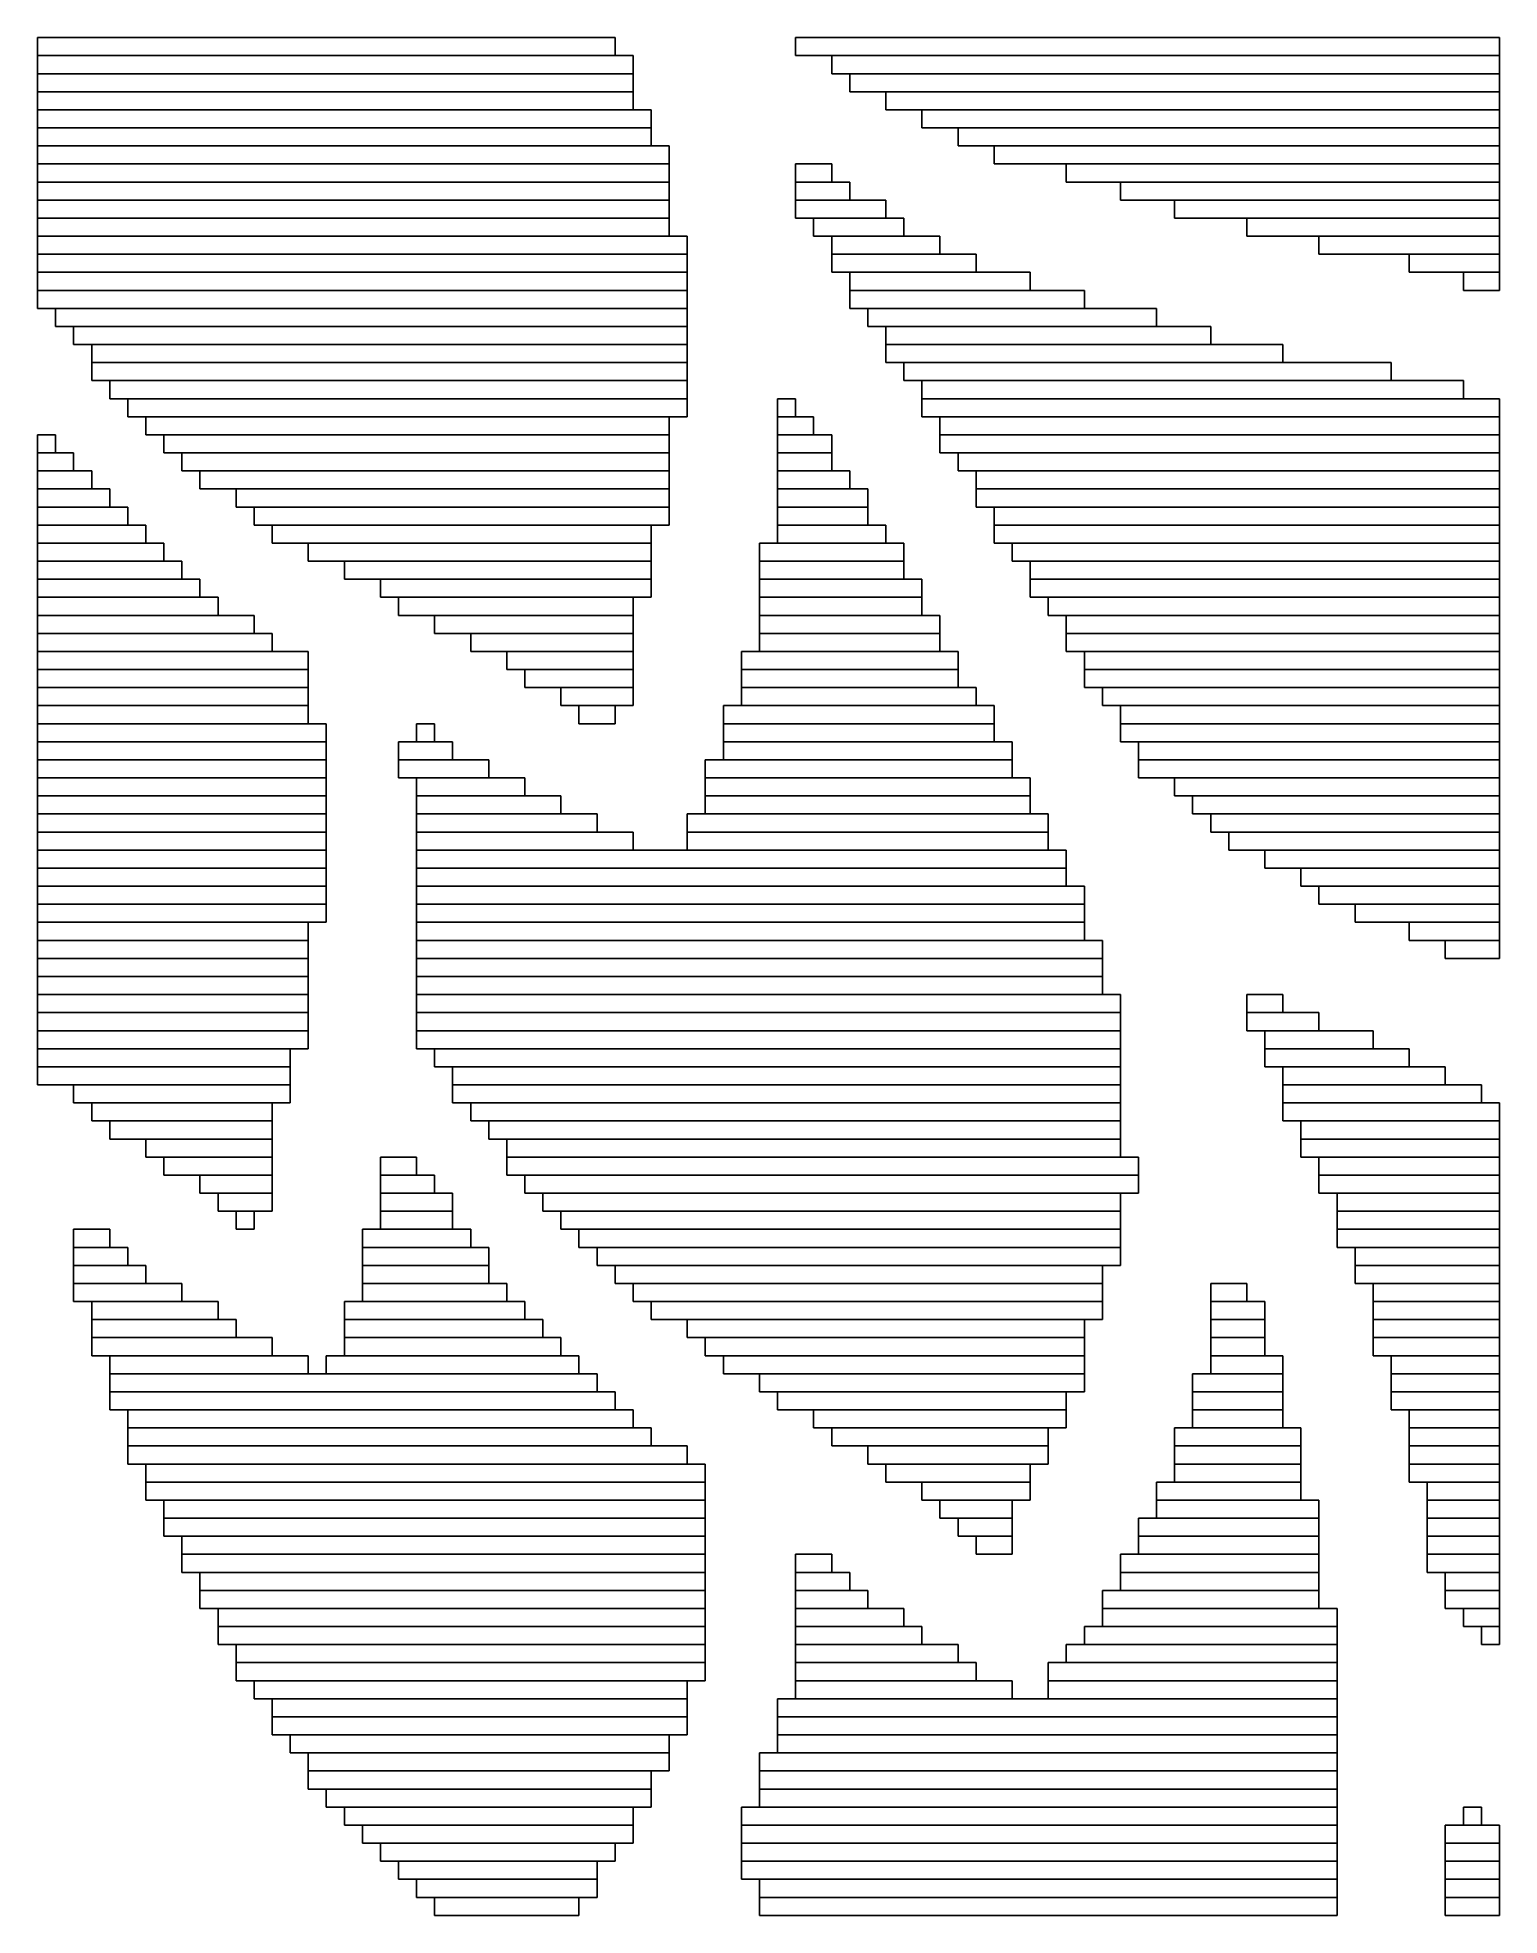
# Model space of a CAD drawing. Extents: x 471 to 552, y 460 to 564.
import ezdxf

# ---------------------------------------------------------------- set-up
doc = ezdxf.new("R2010")
doc.units = 0

msp = doc.modelspace()

# ---------------------------------------------------------------- linework, layer by layer
for p, q in [((471, 564), (503, 564)), ((471, 563), (471, 564)), ((503, 564), (503, 563)), ((513, 564), (552, 564)), ((513, 563), (513, 564)), ((552, 564), (552, 563)), ((503, 563), (471, 563)), ((471, 563), (504, 563)), ((471, 562), (471, 563)), ((504, 563), (504, 562)), ((552, 563), (513, 563)), ((515, 563), (552, 563)), ((515, 562), (515, 563)), ((552, 563), (552, 562)), ((504, 562), (471, 562)), ((471, 562), (504, 562)), ((471, 561), (471, 562)), ((504, 562), (504, 561)), ((552, 562), (515, 562)), ((516, 562), (552, 562)), ((516, 561), (516, 562)), ((552, 562), (552, 561)), ((504, 561), (471, 561)), ((471, 561), (504, 561)), ((471, 560), (471, 561)), ((504, 561), (504, 560)), ((552, 561), (516, 561)), ((518, 561), (552, 561)), ((518, 560), (518, 561)), ((552, 561), (552, 560)), ((504, 560), (471, 560)), ((471, 560), (505, 560)), ((471, 559), (471, 560)), ((505, 560), (505, 559)), ((552, 560), (518, 560)), ((520, 560), (552, 560)), ((520, 559), (520, 560)), ((552, 560), (552, 559)), ((505, 559), (471, 559)), ((471, 559), (505, 559)), ((471, 558), (471, 559)), ((505, 559), (505, 558)), ((552, 559), (520, 559)), ((522, 559), (552, 559)), ((522, 558), (522, 559)), ((552, 559), (552, 558)), ((505, 558), (471, 558)), ((471, 558), (506, 558)), ((471, 557), (471, 558)), ((506, 558), (506, 557)), ((552, 558), (522, 558)), ((524, 558), (552, 558)), ((524, 557), (524, 558)), ((552, 558), (552, 557)), ((506, 557), (471, 557)), ((471, 557), (506, 557)), ((471, 556), (471, 557)), ((506, 557), (506, 556)), ((513, 557), (515, 557)), ((513, 556), (513, 557)), ((515, 557), (515, 556)), ((552, 557), (524, 557)), ((528, 557), (552, 557)), ((528, 556), (528, 557)), ((552, 557), (552, 556)), ((506, 556), (471, 556)), ((471, 556), (506, 556)), ((471, 555), (471, 556)), ((506, 556), (506, 555)), ((515, 556), (513, 556)), ((513, 556), (516, 556)), ((513, 555), (513, 556)), ((516, 556), (516, 555)), ((552, 556), (528, 556)), ((531, 556), (552, 556)), ((531, 555), (531, 556)), ((552, 556), (552, 555)), ((506, 555), (471, 555)), ((471, 555), (506, 555)), ((471, 554), (471, 555)), ((506, 555), (506, 554)), ((516, 555), (513, 555)), ((513, 555), (518, 555)), ((513, 554), (513, 555)), ((518, 555), (518, 554)), ((552, 555), (531, 555)), ((534, 555), (552, 555)), ((534, 554), (534, 555)), ((552, 555), (552, 554)), ((506, 554), (471, 554)), ((471, 554), (506, 554)), ((471, 553), (471, 554)), ((506, 554), (506, 553)), ((518, 554), (513, 554)), ((514, 554), (519, 554)), ((514, 553), (514, 554)), ((519, 554), (519, 553)), ((552, 554), (534, 554)), ((538, 554), (552, 554)), ((538, 553), (538, 554)), ((552, 554), (552, 553)), ((506, 553), (471, 553)), ((471, 553), (507, 553)), ((471, 552), (471, 553)), ((507, 553), (507, 552)), ((519, 553), (514, 553)), ((515, 553), (521, 553)), ((515, 552), (515, 553)), ((521, 553), (521, 552)), ((552, 553), (538, 553)), ((542, 553), (552, 553)), ((542, 552), (542, 553)), ((552, 553), (552, 552)), ((507, 552), (471, 552)), ((471, 552), (507, 552)), ((471, 551), (471, 552)), ((507, 552), (507, 551)), ((521, 552), (515, 552)), ((515, 552), (523, 552)), ((515, 551), (515, 552)), ((523, 552), (523, 551)), ((552, 552), (542, 552)), ((547, 552), (552, 552)), ((547, 551), (547, 552)), ((552, 552), (552, 551)), ((507, 551), (471, 551)), ((471, 551), (507, 551)), ((471, 550), (471, 551)), ((507, 551), (507, 550)), ((523, 551), (515, 551)), ((516, 551), (526, 551)), ((516, 550), (516, 551)), ((526, 551), (526, 550)), ((552, 551), (547, 551)), ((550, 551), (552, 551)), ((550, 550), (550, 551)), ((552, 551), (552, 550)), ((507, 550), (471, 550)), ((471, 550), (507, 550)), ((471, 549), (471, 550)), ((507, 550), (507, 549)), ((526, 550), (516, 550)), ((516, 550), (529, 550)), ((516, 549), (516, 550)), ((529, 550), (529, 549)), ((552, 550), (550, 550)), ((507, 549), (471, 549)), ((472, 549), (507, 549)), ((472, 548), (472, 549)), ((507, 549), (507, 548)), ((529, 549), (516, 549)), ((517, 549), (533, 549)), ((517, 548), (517, 549)), ((533, 549), (533, 548)), ((507, 548), (472, 548)), ((473, 548), (507, 548)), ((473, 547), (473, 548)), ((507, 548), (507, 547)), ((533, 548), (517, 548)), ((518, 548), (536, 548)), ((518, 547), (518, 548)), ((536, 548), (536, 547)), ((507, 547), (473, 547)), ((474, 547), (507, 547)), ((474, 546), (474, 547)), ((507, 546), (474, 546)), ((474, 546), (507, 546)), ((474, 545), (474, 546)), ((507, 547), (507, 546)), ((507, 546), (507, 545)), ((536, 547), (518, 547)), ((518, 547), (540, 547)), ((518, 546), (518, 547)), ((540, 546), (518, 546)), ((519, 546), (546, 546)), ((519, 545), (519, 546)), ((540, 547), (540, 546)), ((546, 546), (546, 545)), ((507, 545), (474, 545)), ((475, 545), (507, 545)), ((475, 544), (475, 545)), ((507, 545), (507, 544)), ((546, 545), (519, 545)), ((520, 545), (550, 545)), ((520, 544), (520, 545)), ((550, 545), (550, 544)), ((507, 544), (475, 544)), ((476, 544), (507, 544)), ((476, 543), (476, 544)), ((507, 544), (507, 543)), ((512, 544), (513, 544)), ((512, 543), (512, 544)), ((513, 544), (513, 543)), ((550, 544), (520, 544)), ((520, 544), (552, 544)), ((520, 543), (520, 544)), ((552, 544), (552, 543)), ((507, 543), (476, 543)), ((477, 543), (506, 543)), ((477, 542), (477, 543)), ((506, 543), (506, 542)), ((513, 543), (512, 543)), ((512, 543), (514, 543)), ((512, 542), (512, 543)), ((514, 543), (514, 542)), ((552, 543), (520, 543)), ((521, 543), (552, 543)), ((521, 542), (521, 543)), ((552, 543), (552, 542)), ((471, 542), (472, 542)), ((471, 541), (471, 542)), ((472, 542), (472, 541)), ((506, 542), (477, 542)), ((478, 542), (506, 542)), ((478, 541), (478, 542)), ((506, 542), (506, 541)), ((514, 542), (512, 542)), ((512, 542), (515, 542)), ((512, 541), (512, 542)), ((515, 542), (515, 541)), ((552, 542), (521, 542)), ((521, 542), (552, 542)), ((521, 541), (521, 542)), ((552, 542), (552, 541)), ((472, 541), (471, 541)), ((471, 541), (473, 541)), ((471, 540), (471, 541)), ((473, 541), (473, 540)), ((506, 541), (478, 541)), ((479, 541), (506, 541)), ((479, 540), (479, 541)), ((506, 541), (506, 540)), ((515, 541), (512, 541)), ((512, 541), (515, 541)), ((512, 540), (512, 541)), ((515, 541), (515, 540)), ((552, 541), (521, 541)), ((522, 541), (552, 541)), ((522, 540), (522, 541)), ((552, 541), (552, 540)), ((473, 540), (471, 540)), ((471, 540), (474, 540)), ((471, 539), (471, 540)), ((474, 540), (474, 539)), ((506, 540), (479, 540)), ((480, 540), (506, 540)), ((480, 539), (480, 540)), ((506, 540), (506, 539)), ((515, 540), (512, 540)), ((512, 540), (516, 540)), ((512, 539), (512, 540)), ((516, 540), (516, 539)), ((552, 540), (522, 540)), ((523, 540), (552, 540)), ((523, 539), (523, 540)), ((552, 540), (552, 539)), ((474, 539), (471, 539)), ((471, 539), (475, 539)), ((471, 538), (471, 539)), ((475, 539), (475, 538)), ((506, 539), (480, 539)), ((482, 539), (506, 539)), ((482, 538), (482, 539)), ((506, 539), (506, 538)), ((516, 539), (512, 539)), ((512, 539), (517, 539)), ((512, 538), (512, 539)), ((517, 539), (517, 538)), ((552, 539), (523, 539)), ((523, 539), (552, 539)), ((523, 538), (523, 539)), ((552, 539), (552, 538)), ((475, 538), (471, 538)), ((471, 538), (476, 538)), ((471, 537), (471, 538)), ((476, 538), (476, 537)), ((506, 538), (482, 538)), ((483, 538), (506, 538)), ((483, 537), (483, 538)), ((506, 538), (506, 537)), ((517, 538), (512, 538)), ((512, 538), (517, 538)), ((512, 537), (512, 538)), ((517, 538), (517, 537)), ((552, 538), (523, 538)), ((524, 538), (552, 538)), ((524, 537), (524, 538)), ((552, 538), (552, 537)), ((476, 537), (471, 537)), ((471, 537), (477, 537)), ((471, 536), (471, 537)), ((477, 537), (477, 536)), ((506, 537), (483, 537)), ((484, 537), (505, 537)), ((484, 536), (484, 537)), ((505, 537), (505, 536)), ((517, 537), (512, 537)), ((512, 537), (518, 537)), ((512, 536), (512, 537)), ((518, 537), (518, 536)), ((552, 537), (524, 537)), ((524, 537), (552, 537)), ((524, 536), (524, 537)), ((552, 537), (552, 536)), ((477, 536), (471, 536)), ((471, 536), (478, 536)), ((471, 535), (471, 536)), ((478, 536), (478, 535)), ((505, 536), (484, 536)), ((486, 536), (505, 536)), ((486, 535), (486, 536)), ((505, 536), (505, 535)), ((511, 536), (519, 536)), ((511, 535), (511, 536)), ((518, 536), (512, 536)), ((519, 536), (519, 535)), ((552, 536), (524, 536)), ((525, 536), (552, 536)), ((525, 535), (525, 536)), ((552, 536), (552, 535)), ((478, 535), (471, 535)), ((471, 535), (479, 535)), ((471, 534), (471, 535)), ((479, 535), (479, 534)), ((505, 535), (486, 535)), ((488, 535), (505, 535)), ((488, 534), (488, 535)), ((505, 535), (505, 534)), ((519, 535), (511, 535)), ((511, 535), (519, 535)), ((511, 534), (511, 535)), ((519, 535), (519, 534)), ((552, 535), (525, 535)), ((526, 535), (552, 535)), ((526, 534), (526, 535)), ((552, 535), (552, 534)), ((479, 534), (471, 534)), ((471, 534), (480, 534)), ((471, 533), (471, 534)), ((480, 534), (480, 533)), ((505, 534), (488, 534)), ((490, 534), (505, 534)), ((490, 533), (490, 534)), ((505, 534), (505, 533)), ((519, 534), (511, 534)), ((511, 534), (520, 534)), ((511, 533), (511, 534)), ((520, 534), (520, 533)), ((552, 534), (526, 534)), ((526, 534), (552, 534)), ((526, 533), (526, 534)), ((552, 534), (552, 533)), ((480, 533), (471, 533)), ((471, 533), (481, 533)), ((471, 532), (471, 533)), ((481, 533), (481, 532)), ((505, 533), (490, 533)), ((491, 533), (504, 533)), ((491, 532), (491, 533)), ((504, 533), (504, 532)), ((520, 533), (511, 533)), ((511, 533), (520, 533)), ((511, 532), (511, 533)), ((520, 533), (520, 532)), ((552, 533), (526, 533)), ((527, 533), (552, 533)), ((527, 532), (527, 533)), ((552, 533), (552, 532)), ((481, 532), (471, 532)), ((471, 532), (483, 532)), ((471, 531), (471, 532)), ((483, 532), (483, 531)), ((504, 532), (491, 532)), ((493, 532), (504, 532)), ((493, 531), (493, 532)), ((504, 532), (504, 531)), ((520, 532), (511, 532)), ((511, 532), (521, 532)), ((511, 531), (511, 532)), ((521, 532), (521, 531)), ((552, 532), (527, 532)), ((528, 532), (552, 532)), ((528, 531), (528, 532)), ((552, 532), (552, 531)), ((483, 531), (471, 531)), ((471, 531), (484, 531)), ((471, 530), (471, 531)), ((484, 531), (484, 530)), ((504, 531), (493, 531)), ((495, 531), (504, 531)), ((495, 530), (495, 531)), ((504, 531), (504, 530)), ((521, 531), (511, 531)), ((511, 531), (521, 531)), ((511, 530), (511, 531)), ((521, 531), (521, 530)), ((552, 531), (528, 531)), ((528, 531), (552, 531)), ((528, 530), (528, 531)), ((552, 531), (552, 530)), ((484, 530), (471, 530)), ((471, 530), (486, 530)), ((471, 529), (471, 530)), ((486, 530), (486, 529)), ((504, 530), (495, 530)), ((497, 530), (504, 530)), ((497, 529), (497, 530)), ((504, 530), (504, 529)), ((510, 530), (522, 530)), ((510, 529), (510, 530)), ((521, 530), (511, 530)), ((522, 530), (522, 529)), ((552, 530), (528, 530)), ((529, 530), (552, 530)), ((529, 529), (529, 530)), ((552, 530), (552, 529)), ((486, 529), (471, 529)), ((471, 529), (486, 529)), ((471, 528), (471, 529)), ((486, 529), (486, 528)), ((504, 529), (497, 529)), ((498, 529), (504, 529)), ((498, 528), (498, 529)), ((504, 529), (504, 528)), ((522, 529), (510, 529)), ((510, 529), (522, 529)), ((510, 528), (510, 529)), ((522, 529), (522, 528)), ((552, 529), (529, 529)), ((529, 529), (552, 529)), ((529, 528), (529, 529)), ((552, 529), (552, 528)), ((486, 528), (471, 528)), ((471, 528), (486, 528)), ((471, 527), (471, 528)), ((486, 528), (486, 527)), ((504, 528), (498, 528)), ((500, 528), (504, 528)), ((500, 527), (500, 528)), ((504, 528), (504, 527)), ((522, 528), (510, 528)), ((510, 528), (523, 528)), ((510, 527), (510, 528)), ((523, 528), (523, 527)), ((552, 528), (529, 528)), ((530, 528), (552, 528)), ((530, 527), (530, 528)), ((552, 528), (552, 527)), ((486, 527), (471, 527)), ((471, 527), (486, 527)), ((471, 526), (471, 527)), ((486, 527), (486, 526)), ((504, 527), (500, 527)), ((501, 527), (503, 527)), ((501, 526), (501, 527)), ((503, 527), (503, 526)), ((509, 527), (524, 527)), ((509, 526), (509, 527)), ((523, 527), (510, 527)), ((524, 527), (524, 526)), ((552, 527), (530, 527)), ((531, 527), (552, 527)), ((531, 526), (531, 527)), ((552, 527), (552, 526)), ((486, 526), (471, 526)), ((471, 526), (487, 526)), ((471, 525), (471, 526)), ((487, 526), (487, 525)), ((492, 526), (493, 526)), ((492, 525), (492, 526)), ((493, 526), (493, 525)), ((503, 526), (501, 526)), ((524, 526), (509, 526)), ((509, 526), (524, 526)), ((509, 525), (509, 526)), ((524, 526), (524, 525)), ((552, 526), (531, 526)), ((531, 526), (552, 526)), ((531, 525), (531, 526)), ((552, 526), (552, 525)), ((487, 525), (471, 525)), ((471, 525), (487, 525)), ((471, 524), (471, 525)), ((487, 525), (487, 524)), ((491, 525), (494, 525)), ((491, 524), (491, 525)), ((493, 525), (492, 525)), ((494, 525), (494, 524)), ((524, 525), (509, 525)), ((509, 525), (525, 525)), ((509, 524), (509, 525)), ((525, 525), (525, 524)), ((552, 525), (531, 525)), ((532, 525), (552, 525)), ((532, 524), (532, 525)), ((552, 525), (552, 524)), ((487, 524), (471, 524)), ((471, 524), (487, 524)), ((471, 523), (471, 524)), ((487, 524), (487, 523)), ((494, 524), (491, 524)), ((491, 524), (496, 524)), ((491, 523), (491, 524)), ((496, 524), (496, 523)), ((508, 524), (525, 524)), ((508, 523), (508, 524)), ((525, 524), (509, 524)), ((525, 524), (525, 523)), ((552, 524), (532, 524)), ((532, 524), (552, 524)), ((532, 523), (532, 524)), ((552, 524), (552, 523)), ((487, 523), (471, 523)), ((471, 523), (487, 523)), ((471, 522), (471, 523)), ((487, 523), (487, 522)), ((496, 523), (491, 523)), ((492, 523), (498, 523)), ((492, 522), (492, 523)), ((498, 523), (498, 522)), ((525, 523), (508, 523)), ((508, 523), (526, 523)), ((508, 522), (508, 523)), ((526, 523), (526, 522)), ((552, 523), (532, 523)), ((534, 523), (552, 523)), ((534, 522), (534, 523)), ((552, 523), (552, 522)), ((487, 522), (471, 522)), ((471, 522), (487, 522)), ((471, 521), (471, 522)), ((487, 522), (487, 521)), ((498, 522), (492, 522)), ((492, 522), (500, 522)), ((492, 521), (492, 522)), ((500, 522), (500, 521)), ((526, 522), (508, 522)), ((508, 522), (526, 522)), ((508, 521), (508, 522)), ((526, 522), (526, 521)), ((552, 522), (534, 522)), ((535, 522), (552, 522)), ((535, 521), (535, 522)), ((552, 522), (552, 521)), ((487, 521), (471, 521)), ((471, 521), (487, 521)), ((471, 520), (471, 521)), ((487, 520), (471, 520)), ((471, 520), (487, 520)), ((471, 519), (471, 520)), ((487, 521), (487, 520)), ((487, 520), (487, 519)), ((500, 521), (492, 521)), ((492, 521), (502, 521)), ((492, 520), (492, 521)), ((502, 520), (492, 520)), ((492, 520), (504, 520)), ((492, 519), (492, 520)), ((502, 521), (502, 520)), ((504, 520), (504, 519)), ((507, 521), (527, 521)), ((507, 520), (507, 521)), ((527, 520), (507, 520)), ((507, 520), (527, 520)), ((507, 519), (507, 520)), ((526, 521), (508, 521)), ((527, 521), (527, 520)), ((527, 520), (527, 519)), ((552, 521), (535, 521)), ((536, 521), (552, 521)), ((536, 520), (536, 521)), ((552, 520), (536, 520)), ((537, 520), (552, 520)), ((537, 519), (537, 520)), ((552, 521), (552, 520)), ((552, 520), (552, 519)), ((487, 519), (471, 519)), ((471, 519), (487, 519)), ((471, 518), (471, 519)), ((487, 519), (487, 518)), ((504, 519), (492, 519)), ((492, 519), (528, 519)), ((492, 518), (492, 519)), ((527, 519), (507, 519)), ((528, 519), (528, 518)), ((552, 519), (537, 519)), ((539, 519), (552, 519)), ((539, 518), (539, 519)), ((552, 519), (552, 518)), ((487, 518), (471, 518)), ((471, 518), (487, 518)), ((471, 517), (471, 518)), ((487, 518), (487, 517)), ((528, 518), (492, 518)), ((492, 518), (528, 518)), ((492, 517), (492, 518)), ((528, 518), (528, 517)), ((552, 518), (539, 518)), ((541, 518), (552, 518)), ((541, 517), (541, 518)), ((552, 518), (552, 517)), ((487, 517), (471, 517)), ((471, 517), (487, 517)), ((471, 516), (471, 517)), ((487, 517), (487, 516)), ((528, 517), (492, 517)), ((492, 517), (529, 517)), ((492, 516), (492, 517)), ((529, 517), (529, 516)), ((552, 517), (541, 517)), ((542, 517), (552, 517)), ((542, 516), (542, 517)), ((552, 517), (552, 516)), ((487, 516), (471, 516)), ((471, 516), (487, 516)), ((471, 515), (471, 516)), ((487, 516), (487, 515)), ((529, 516), (492, 516)), ((492, 516), (529, 516)), ((492, 515), (492, 516)), ((529, 516), (529, 515)), ((552, 516), (542, 516)), ((544, 516), (552, 516)), ((544, 515), (544, 516)), ((552, 516), (552, 515)), ((487, 515), (471, 515)), ((471, 515), (486, 515)), ((471, 514), (471, 515)), ((486, 515), (486, 514)), ((529, 515), (492, 515)), ((492, 515), (529, 515)), ((492, 514), (492, 515)), ((529, 515), (529, 514)), ((552, 515), (544, 515)), ((547, 515), (552, 515)), ((547, 514), (547, 515)), ((552, 515), (552, 514)), ((486, 514), (471, 514)), ((471, 514), (486, 514)), ((471, 513), (471, 514)), ((486, 514), (486, 513)), ((529, 514), (492, 514)), ((492, 514), (530, 514)), ((492, 513), (492, 514)), ((530, 514), (530, 513)), ((552, 514), (547, 514)), ((549, 514), (552, 514)), ((549, 513), (549, 514)), ((552, 514), (552, 513)), ((486, 513), (471, 513)), ((471, 513), (486, 513)), ((471, 512), (471, 513)), ((486, 513), (486, 512)), ((530, 513), (492, 513)), ((492, 513), (530, 513)), ((492, 512), (492, 513)), ((530, 513), (530, 512)), ((552, 513), (549, 513)), ((486, 512), (471, 512)), ((471, 512), (486, 512)), ((471, 511), (471, 512)), ((486, 512), (486, 511)), ((530, 512), (492, 512)), ((492, 512), (530, 512)), ((492, 511), (492, 512)), ((530, 512), (530, 511)), ((486, 511), (471, 511)), ((471, 511), (486, 511)), ((471, 510), (471, 511)), ((486, 511), (486, 510)), ((530, 511), (492, 511)), ((492, 511), (531, 511)), ((492, 510), (492, 511)), ((531, 511), (531, 510)), ((538, 511), (540, 511)), ((538, 510), (538, 511)), ((540, 511), (540, 510)), ((486, 510), (471, 510)), ((471, 510), (486, 510)), ((471, 509), (471, 510)), ((486, 510), (486, 509)), ((531, 510), (492, 510)), ((492, 510), (531, 510)), ((492, 509), (492, 510)), ((531, 510), (531, 509)), ((540, 510), (538, 510)), ((538, 510), (542, 510)), ((538, 509), (538, 510)), ((542, 510), (542, 509)), ((486, 509), (471, 509)), ((471, 509), (486, 509)), ((471, 508), (471, 509)), ((486, 509), (486, 508)), ((531, 509), (492, 509)), ((492, 509), (531, 509)), ((492, 508), (492, 509)), ((531, 509), (531, 508)), ((542, 509), (538, 509)), ((539, 509), (545, 509)), ((539, 508), (539, 509)), ((545, 509), (545, 508)), ((486, 508), (471, 508)), ((471, 508), (485, 508)), ((471, 507), (471, 508)), ((485, 508), (485, 507)), ((531, 508), (492, 508)), ((493, 508), (531, 508)), ((493, 507), (493, 508)), ((531, 508), (531, 507)), ((545, 508), (539, 508)), ((539, 508), (547, 508)), ((539, 507), (539, 508)), ((547, 508), (547, 507)), ((485, 507), (471, 507)), ((471, 507), (485, 507)), ((471, 506), (471, 507)), ((485, 507), (485, 506)), ((531, 507), (493, 507)), ((494, 507), (531, 507)), ((494, 506), (494, 507)), ((531, 507), (531, 506)), ((547, 507), (539, 507)), ((540, 507), (549, 507)), ((540, 506), (540, 507)), ((549, 507), (549, 506)), ((485, 506), (471, 506)), ((473, 506), (485, 506)), ((473, 505), (473, 506)), ((485, 506), (485, 505)), ((531, 506), (494, 506)), ((494, 506), (531, 506)), ((494, 505), (494, 506)), ((531, 506), (531, 505)), ((549, 506), (540, 506)), ((540, 506), (551, 506)), ((540, 505), (540, 506)), ((551, 506), (551, 505)), ((485, 505), (473, 505)), ((474, 505), (484, 505)), ((474, 504), (474, 505)), ((484, 505), (484, 504)), ((531, 505), (494, 505)), ((495, 505), (531, 505)), ((495, 504), (495, 505)), ((531, 505), (531, 504)), ((551, 505), (540, 505)), ((540, 505), (552, 505)), ((540, 504), (540, 505)), ((552, 505), (552, 504)), ((484, 504), (474, 504)), ((475, 504), (484, 504)), ((475, 503), (475, 504)), ((484, 504), (484, 503)), ((531, 504), (495, 504)), ((496, 504), (531, 504)), ((496, 503), (496, 504)), ((531, 504), (531, 503)), ((552, 504), (540, 504)), ((541, 504), (552, 504)), ((541, 503), (541, 504)), ((552, 504), (552, 503)), ((484, 503), (475, 503)), ((477, 503), (484, 503)), ((477, 502), (477, 503)), ((484, 503), (484, 502)), ((531, 503), (496, 503)), ((497, 503), (531, 503)), ((497, 502), (497, 503)), ((531, 503), (531, 502)), ((552, 503), (541, 503)), ((541, 503), (552, 503)), ((541, 502), (541, 503)), ((552, 503), (552, 502)), ((484, 502), (477, 502)), ((478, 502), (484, 502)), ((478, 501), (478, 502)), ((484, 502), (484, 501)), ((490, 502), (492, 502)), ((490, 501), (490, 502)), ((492, 502), (492, 501)), ((531, 502), (497, 502)), ((497, 502), (532, 502)), ((497, 501), (497, 502)), ((532, 502), (532, 501)), ((552, 502), (541, 502)), ((542, 502), (552, 502)), ((542, 501), (542, 502)), ((552, 502), (552, 501)), ((484, 501), (478, 501)), ((480, 501), (484, 501)), ((480, 500), (480, 501)), ((484, 501), (484, 500)), ((492, 501), (490, 501)), ((490, 501), (493, 501)), ((490, 500), (490, 501)), ((493, 501), (493, 500)), ((532, 501), (497, 501)), ((498, 501), (532, 501)), ((498, 500), (498, 501)), ((532, 501), (532, 500)), ((552, 501), (542, 501)), ((542, 501), (552, 501)), ((542, 500), (542, 501)), ((552, 501), (552, 500)), ((484, 500), (480, 500)), ((481, 500), (484, 500)), ((481, 499), (481, 500)), ((484, 500), (484, 499)), ((493, 500), (490, 500)), ((490, 500), (494, 500)), ((490, 499), (490, 500)), ((494, 500), (494, 499)), ((532, 500), (498, 500)), ((499, 500), (531, 500)), ((499, 499), (499, 500)), ((531, 500), (531, 499)), ((552, 500), (542, 500)), ((543, 500), (552, 500)), ((543, 499), (543, 500)), ((552, 500), (552, 499)), ((484, 499), (481, 499)), ((482, 499), (483, 499)), ((482, 498), (482, 499)), ((483, 499), (483, 498)), ((494, 499), (490, 499)), ((490, 499), (494, 499)), ((490, 498), (490, 499)), ((494, 499), (494, 498)), ((531, 499), (499, 499)), ((500, 499), (531, 499)), ((500, 498), (500, 499)), ((531, 499), (531, 498)), ((552, 499), (543, 499)), ((543, 499), (552, 499)), ((543, 498), (543, 499)), ((552, 499), (552, 498)), ((473, 498), (475, 498)), ((473, 497), (473, 498)), ((475, 498), (475, 497)), ((483, 498), (482, 498)), ((489, 498), (495, 498)), ((489, 497), (489, 498)), ((494, 498), (490, 498)), ((495, 498), (495, 497)), ((531, 498), (500, 498)), ((501, 498), (531, 498)), ((501, 497), (501, 498)), ((531, 498), (531, 497)), ((552, 498), (543, 498)), ((543, 498), (552, 498)), ((543, 497), (543, 498)), ((552, 498), (552, 497)), ((475, 497), (473, 497)), ((473, 497), (476, 497)), ((473, 496), (473, 497)), ((476, 497), (476, 496)), ((495, 497), (489, 497)), ((489, 497), (496, 497)), ((489, 496), (489, 497)), ((496, 497), (496, 496)), ((531, 497), (501, 497)), ((502, 497), (531, 497)), ((502, 496), (502, 497)), ((531, 497), (531, 496)), ((552, 497), (543, 497)), ((544, 497), (552, 497)), ((544, 496), (544, 497)), ((552, 497), (552, 496)), ((476, 496), (473, 496)), ((473, 496), (477, 496)), ((473, 495), (473, 496)), ((477, 496), (477, 495)), ((496, 496), (489, 496)), ((489, 496), (496, 496)), ((489, 495), (489, 496)), ((496, 496), (496, 495)), ((531, 496), (502, 496)), ((503, 496), (530, 496)), ((503, 495), (503, 496)), ((530, 496), (530, 495)), ((552, 496), (544, 496)), ((544, 496), (552, 496)), ((544, 495), (544, 496)), ((552, 496), (552, 495)), ((477, 495), (473, 495)), ((473, 495), (479, 495)), ((473, 494), (473, 495)), ((479, 494), (473, 494)), ((474, 494), (481, 494)), ((474, 493), (474, 494)), ((479, 495), (479, 494)), ((481, 494), (481, 493)), ((488, 494), (498, 494)), ((488, 493), (488, 494)), ((496, 495), (489, 495)), ((489, 495), (497, 495)), ((489, 494), (489, 495)), ((497, 494), (489, 494)), ((497, 495), (497, 494)), ((498, 494), (498, 493)), ((530, 495), (503, 495)), ((504, 495), (530, 495)), ((504, 494), (504, 495)), ((530, 494), (504, 494)), ((505, 494), (530, 494)), ((505, 493), (505, 494)), ((530, 495), (530, 494)), ((530, 494), (530, 493)), ((536, 495), (538, 495)), ((536, 494), (536, 495)), ((538, 494), (536, 494)), ((536, 494), (539, 494)), ((536, 493), (536, 494)), ((538, 495), (538, 494)), ((539, 494), (539, 493)), ((552, 495), (544, 495)), ((545, 495), (552, 495)), ((545, 494), (545, 495)), ((552, 494), (545, 494)), ((545, 494), (552, 494)), ((545, 493), (545, 494)), ((552, 495), (552, 494)), ((552, 494), (552, 493)), ((481, 493), (474, 493)), ((474, 493), (482, 493)), ((474, 492), (474, 493)), ((482, 493), (482, 492)), ((498, 493), (488, 493)), ((488, 493), (499, 493)), ((488, 492), (488, 493)), ((499, 493), (499, 492)), ((530, 493), (505, 493)), ((507, 493), (529, 493)), ((507, 492), (507, 493)), ((529, 493), (529, 492)), ((539, 493), (536, 493)), ((536, 493), (539, 493)), ((536, 492), (536, 493)), ((539, 493), (539, 492)), ((552, 493), (545, 493)), ((545, 493), (552, 493)), ((545, 492), (545, 493)), ((552, 493), (552, 492)), ((482, 492), (474, 492)), ((474, 492), (484, 492)), ((474, 491), (474, 492)), ((484, 492), (484, 491)), ((499, 492), (488, 492)), ((488, 492), (500, 492)), ((488, 491), (488, 492)), ((500, 492), (500, 491)), ((529, 492), (507, 492)), ((508, 492), (529, 492)), ((508, 491), (508, 492)), ((529, 492), (529, 491)), ((539, 492), (536, 492)), ((536, 492), (539, 492)), ((536, 491), (536, 492)), ((539, 492), (539, 491)), ((552, 492), (545, 492)), ((545, 492), (552, 492)), ((545, 491), (545, 492)), ((552, 492), (552, 491)), ((484, 491), (474, 491)), ((475, 491), (486, 491)), ((475, 490), (475, 491)), ((486, 491), (486, 490)), ((487, 491), (501, 491)), ((487, 490), (487, 491)), ((500, 491), (488, 491)), ((501, 491), (501, 490)), ((529, 491), (508, 491)), ((509, 491), (529, 491)), ((509, 490), (509, 491)), ((529, 491), (529, 490)), ((539, 491), (536, 491)), ((536, 491), (540, 491)), ((536, 490), (536, 491)), ((540, 491), (540, 490)), ((552, 491), (545, 491)), ((546, 491), (552, 491)), ((546, 490), (546, 491)), ((552, 491), (552, 490)), ((486, 490), (475, 490)), ((475, 490), (502, 490)), ((475, 489), (475, 490)), ((501, 490), (487, 490)), ((502, 490), (502, 489)), ((529, 490), (509, 490)), ((511, 490), (529, 490)), ((511, 489), (511, 490)), ((529, 490), (529, 489)), ((535, 490), (540, 490)), ((535, 489), (535, 490)), ((540, 490), (536, 490)), ((540, 490), (540, 489)), ((552, 490), (546, 490)), ((546, 490), (552, 490)), ((546, 489), (546, 490)), ((552, 490), (552, 489)), ((502, 489), (475, 489)), ((475, 489), (503, 489)), ((475, 488), (475, 489)), ((503, 489), (503, 488)), ((529, 489), (511, 489)), ((512, 489), (528, 489)), ((512, 488), (512, 489)), ((528, 489), (528, 488)), ((540, 489), (535, 489)), ((535, 489), (540, 489)), ((535, 488), (535, 489)), ((540, 489), (540, 488)), ((552, 489), (546, 489)), ((546, 489), (552, 489)), ((546, 488), (546, 489)), ((552, 489), (552, 488)), ((503, 488), (475, 488)), ((476, 488), (504, 488)), ((476, 487), (476, 488)), ((504, 488), (504, 487)), ((528, 488), (512, 488)), ((514, 488), (528, 488)), ((514, 487), (514, 488)), ((528, 488), (528, 487)), ((540, 488), (535, 488)), ((535, 488), (540, 488)), ((535, 487), (535, 488)), ((540, 488), (540, 487)), ((552, 488), (546, 488)), ((547, 488), (552, 488)), ((547, 487), (547, 488)), ((552, 488), (552, 487)), ((504, 487), (476, 487)), ((476, 487), (505, 487)), ((476, 486), (476, 487)), ((505, 487), (505, 486)), ((528, 487), (514, 487)), ((515, 487), (527, 487)), ((515, 486), (515, 487)), ((527, 487), (527, 486)), ((534, 487), (541, 487)), ((534, 486), (534, 487)), ((540, 487), (535, 487)), ((541, 487), (541, 486)), ((552, 487), (547, 487)), ((547, 487), (552, 487)), ((547, 486), (547, 487)), ((552, 487), (552, 486)), ((505, 486), (476, 486)), ((476, 486), (507, 486)), ((476, 485), (476, 486)), ((507, 486), (507, 485)), ((527, 486), (515, 486)), ((517, 486), (527, 486)), ((517, 485), (517, 486)), ((527, 486), (527, 485)), ((541, 486), (534, 486)), ((534, 486), (541, 486)), ((534, 485), (534, 486)), ((541, 486), (541, 485)), ((552, 486), (547, 486)), ((547, 486), (552, 486)), ((547, 485), (547, 486)), ((552, 486), (552, 485)), ((507, 485), (476, 485)), ((477, 485), (508, 485)), ((477, 484), (477, 485)), ((508, 485), (508, 484)), ((527, 485), (517, 485)), ((518, 485), (526, 485)), ((518, 484), (518, 485)), ((526, 485), (526, 484)), ((541, 485), (534, 485)), ((534, 485), (541, 485)), ((534, 484), (534, 485)), ((541, 485), (541, 484)), ((552, 485), (547, 485)), ((547, 485), (552, 485)), ((547, 484), (547, 485)), ((552, 485), (552, 484)), ((508, 484), (477, 484)), ((477, 484), (508, 484)), ((477, 483), (477, 484)), ((508, 484), (508, 483)), ((526, 484), (518, 484)), ((520, 484), (526, 484)), ((520, 483), (520, 484)), ((526, 484), (526, 483)), ((533, 484), (541, 484)), ((533, 483), (533, 484)), ((541, 484), (534, 484)), ((541, 484), (541, 483)), ((552, 484), (547, 484)), ((548, 484), (552, 484)), ((548, 483), (548, 484)), ((552, 484), (552, 483)), ((508, 483), (477, 483)), ((478, 483), (508, 483)), ((478, 482), (478, 483)), ((508, 483), (508, 482)), ((526, 483), (520, 483)), ((521, 483), (525, 483)), ((521, 482), (521, 483)), ((525, 483), (525, 482)), ((541, 483), (533, 483)), ((533, 483), (542, 483)), ((533, 482), (533, 483)), ((542, 483), (542, 482)), ((552, 483), (548, 483)), ((548, 483), (552, 483)), ((548, 482), (548, 483)), ((552, 483), (552, 482)), ((508, 482), (478, 482)), ((478, 482), (508, 482)), ((478, 481), (478, 482)), ((508, 482), (508, 481)), ((525, 482), (521, 482)), ((522, 482), (525, 482)), ((522, 481), (522, 482)), ((525, 482), (525, 481)), ((532, 482), (542, 482)), ((532, 481), (532, 482)), ((542, 482), (533, 482)), ((542, 482), (542, 481)), ((552, 482), (548, 482)), ((548, 482), (552, 482)), ((548, 481), (548, 482)), ((552, 482), (552, 481)), ((508, 481), (478, 481)), ((479, 481), (508, 481)), ((479, 480), (479, 481)), ((508, 481), (508, 480)), ((525, 481), (522, 481)), ((523, 481), (525, 481)), ((523, 480), (523, 481)), ((525, 481), (525, 480)), ((542, 481), (532, 481)), ((532, 481), (542, 481)), ((532, 480), (532, 481)), ((542, 481), (542, 480)), ((552, 481), (548, 481)), ((548, 481), (552, 481)), ((548, 480), (548, 481)), ((552, 481), (552, 480)), ((508, 480), (479, 480)), ((479, 480), (508, 480)), ((479, 479), (479, 480)), ((508, 480), (508, 479)), ((513, 480), (515, 480)), ((513, 479), (513, 480)), ((515, 480), (515, 479)), ((525, 480), (523, 480)), ((531, 480), (542, 480)), ((531, 479), (531, 480)), ((542, 480), (532, 480)), ((542, 480), (542, 479)), ((552, 480), (548, 480)), ((548, 480), (552, 480)), ((548, 479), (548, 480)), ((552, 480), (552, 479)), ((508, 479), (479, 479)), ((480, 479), (508, 479)), ((480, 478), (480, 479)), ((508, 479), (508, 478)), ((515, 479), (513, 479)), ((513, 479), (516, 479)), ((513, 478), (513, 479)), ((516, 479), (516, 478)), ((542, 479), (531, 479)), ((531, 479), (542, 479)), ((531, 478), (531, 479)), ((542, 479), (542, 478)), ((552, 479), (548, 479)), ((549, 479), (552, 479)), ((549, 478), (549, 479)), ((552, 479), (552, 478)), ((508, 478), (480, 478)), ((480, 478), (508, 478)), ((480, 477), (480, 478)), ((508, 478), (508, 477)), ((516, 478), (513, 478)), ((513, 478), (517, 478)), ((513, 477), (513, 478)), ((517, 478), (517, 477)), ((530, 478), (542, 478)), ((530, 477), (530, 478)), ((542, 478), (531, 478)), ((542, 478), (542, 477)), ((552, 478), (549, 478)), ((549, 478), (552, 478)), ((549, 477), (549, 478)), ((552, 478), (552, 477)), ((508, 477), (480, 477)), ((481, 477), (508, 477)), ((481, 476), (481, 477)), ((508, 477), (508, 476)), ((517, 477), (513, 477)), ((513, 477), (519, 477)), ((513, 476), (513, 477)), ((519, 477), (519, 476)), ((542, 477), (530, 477)), ((530, 477), (543, 477)), ((530, 476), (530, 477)), ((543, 477), (543, 476)), ((552, 477), (549, 477)), ((550, 477), (552, 477)), ((550, 476), (550, 477)), ((552, 477), (552, 476)), ((508, 476), (481, 476)), ((481, 476), (508, 476)), ((481, 475), (481, 476)), ((508, 476), (508, 475)), ((519, 476), (513, 476)), ((513, 476), (520, 476)), ((513, 475), (513, 476)), ((520, 476), (520, 475)), ((529, 476), (543, 476)), ((529, 475), (529, 476)), ((543, 476), (530, 476)), ((543, 476), (543, 475)), ((552, 476), (550, 476)), ((551, 476), (552, 476)), ((551, 475), (551, 476)), ((552, 476), (552, 475)), ((508, 475), (481, 475)), ((482, 475), (508, 475)), ((482, 474), (482, 475)), ((508, 475), (508, 474)), ((520, 475), (513, 475)), ((513, 475), (522, 475)), ((513, 474), (513, 475)), ((522, 475), (522, 474)), ((528, 475), (543, 475)), ((528, 474), (528, 475)), ((543, 475), (529, 475)), ((543, 475), (543, 474)), ((552, 475), (551, 475)), ((508, 474), (482, 474)), ((482, 474), (508, 474)), ((482, 473), (482, 474)), ((508, 474), (508, 473)), ((522, 474), (513, 474)), ((513, 474), (523, 474)), ((513, 473), (513, 474)), ((523, 474), (523, 473)), ((527, 474), (543, 474)), ((527, 473), (527, 474)), ((543, 474), (528, 474)), ((543, 474), (543, 473)), ((508, 473), (482, 473)), ((483, 473), (507, 473)), ((483, 472), (483, 473)), ((507, 473), (507, 472)), ((523, 473), (513, 473)), ((513, 473), (525, 473)), ((513, 472), (513, 473)), ((525, 473), (525, 472)), ((543, 473), (527, 473)), ((527, 473), (543, 473)), ((527, 472), (527, 473)), ((543, 473), (543, 472)), ((507, 472), (483, 472)), ((484, 472), (507, 472)), ((484, 471), (484, 472)), ((507, 472), (507, 471)), ((512, 472), (543, 472)), ((512, 471), (512, 472)), ((525, 472), (513, 472)), ((543, 472), (527, 472)), ((543, 472), (543, 471)), ((507, 471), (484, 471)), ((484, 471), (507, 471)), ((484, 470), (484, 471)), ((507, 471), (507, 470)), ((543, 471), (512, 471)), ((512, 471), (543, 471)), ((512, 470), (512, 471)), ((543, 471), (543, 470)), ((507, 470), (484, 470)), ((485, 470), (506, 470)), ((485, 469), (485, 470)), ((506, 470), (506, 469)), ((543, 470), (512, 470)), ((512, 470), (543, 470)), ((512, 469), (512, 470)), ((543, 470), (543, 469)), ((506, 469), (485, 469)), ((486, 469), (506, 469)), ((486, 468), (486, 469)), ((506, 468), (486, 468)), ((486, 468), (505, 468)), ((486, 467), (486, 468)), ((505, 468), (505, 467)), ((506, 469), (506, 468)), ((511, 469), (543, 469)), ((511, 468), (511, 469)), ((543, 468), (511, 468)), ((511, 468), (543, 468)), ((511, 467), (511, 468)), ((543, 469), (512, 469)), ((543, 469), (543, 468)), ((543, 468), (543, 467)), ((505, 467), (486, 467)), ((487, 467), (505, 467)), ((487, 466), (487, 467)), ((505, 467), (505, 466)), ((543, 467), (511, 467)), ((511, 467), (543, 467)), ((511, 466), (511, 467)), ((543, 467), (543, 466)), ((505, 466), (487, 466)), ((488, 466), (504, 466)), ((488, 465), (488, 466)), ((504, 466), (504, 465)), ((510, 466), (543, 466)), ((510, 465), (510, 466)), ((543, 466), (511, 466)), ((543, 466), (543, 465)), ((550, 466), (551, 466)), ((550, 465), (550, 466)), ((551, 466), (551, 465)), ((504, 465), (488, 465)), ((489, 465), (504, 465)), ((489, 464), (489, 465)), ((504, 465), (504, 464)), ((543, 465), (510, 465)), ((510, 465), (543, 465)), ((510, 464), (510, 465)), ((543, 465), (543, 464)), ((549, 465), (552, 465)), ((549, 464), (549, 465)), ((551, 465), (550, 465)), ((552, 465), (552, 464)), ((504, 464), (489, 464)), ((490, 464), (503, 464)), ((490, 463), (490, 464)), ((503, 464), (503, 463)), ((543, 464), (510, 464)), ((510, 464), (543, 464)), ((510, 463), (510, 464)), ((543, 464), (543, 463)), ((552, 464), (549, 464)), ((549, 464), (552, 464)), ((549, 463), (549, 464)), ((552, 464), (552, 463)), ((503, 463), (490, 463)), ((491, 463), (502, 463)), ((491, 462), (491, 463)), ((502, 463), (502, 462)), ((543, 463), (510, 463)), ((510, 463), (543, 463)), ((510, 462), (510, 463)), ((543, 463), (543, 462)), ((552, 463), (549, 463)), ((549, 463), (552, 463)), ((549, 462), (549, 463)), ((552, 463), (552, 462)), ((502, 462), (491, 462)), ((492, 462), (502, 462)), ((492, 461), (492, 462)), ((502, 462), (502, 461)), ((543, 462), (510, 462)), ((511, 462), (543, 462)), ((511, 461), (511, 462)), ((543, 462), (543, 461)), ((552, 462), (549, 462)), ((549, 462), (552, 462)), ((549, 461), (549, 462)), ((552, 462), (552, 461)), ((502, 461), (492, 461)), ((493, 461), (501, 461)), ((493, 460), (493, 461)), ((501, 461), (501, 460)), ((543, 461), (511, 461)), ((511, 461), (543, 461)), ((511, 460), (511, 461)), ((543, 461), (543, 460)), ((552, 461), (549, 461)), ((549, 461), (552, 461)), ((549, 460), (549, 461)), ((552, 461), (552, 460)), ((501, 460), (493, 460)), ((543, 460), (511, 460)), ((552, 460), (549, 460))]:
    msp.add_line(p, q)

doc.saveas('drawing.dxf')
